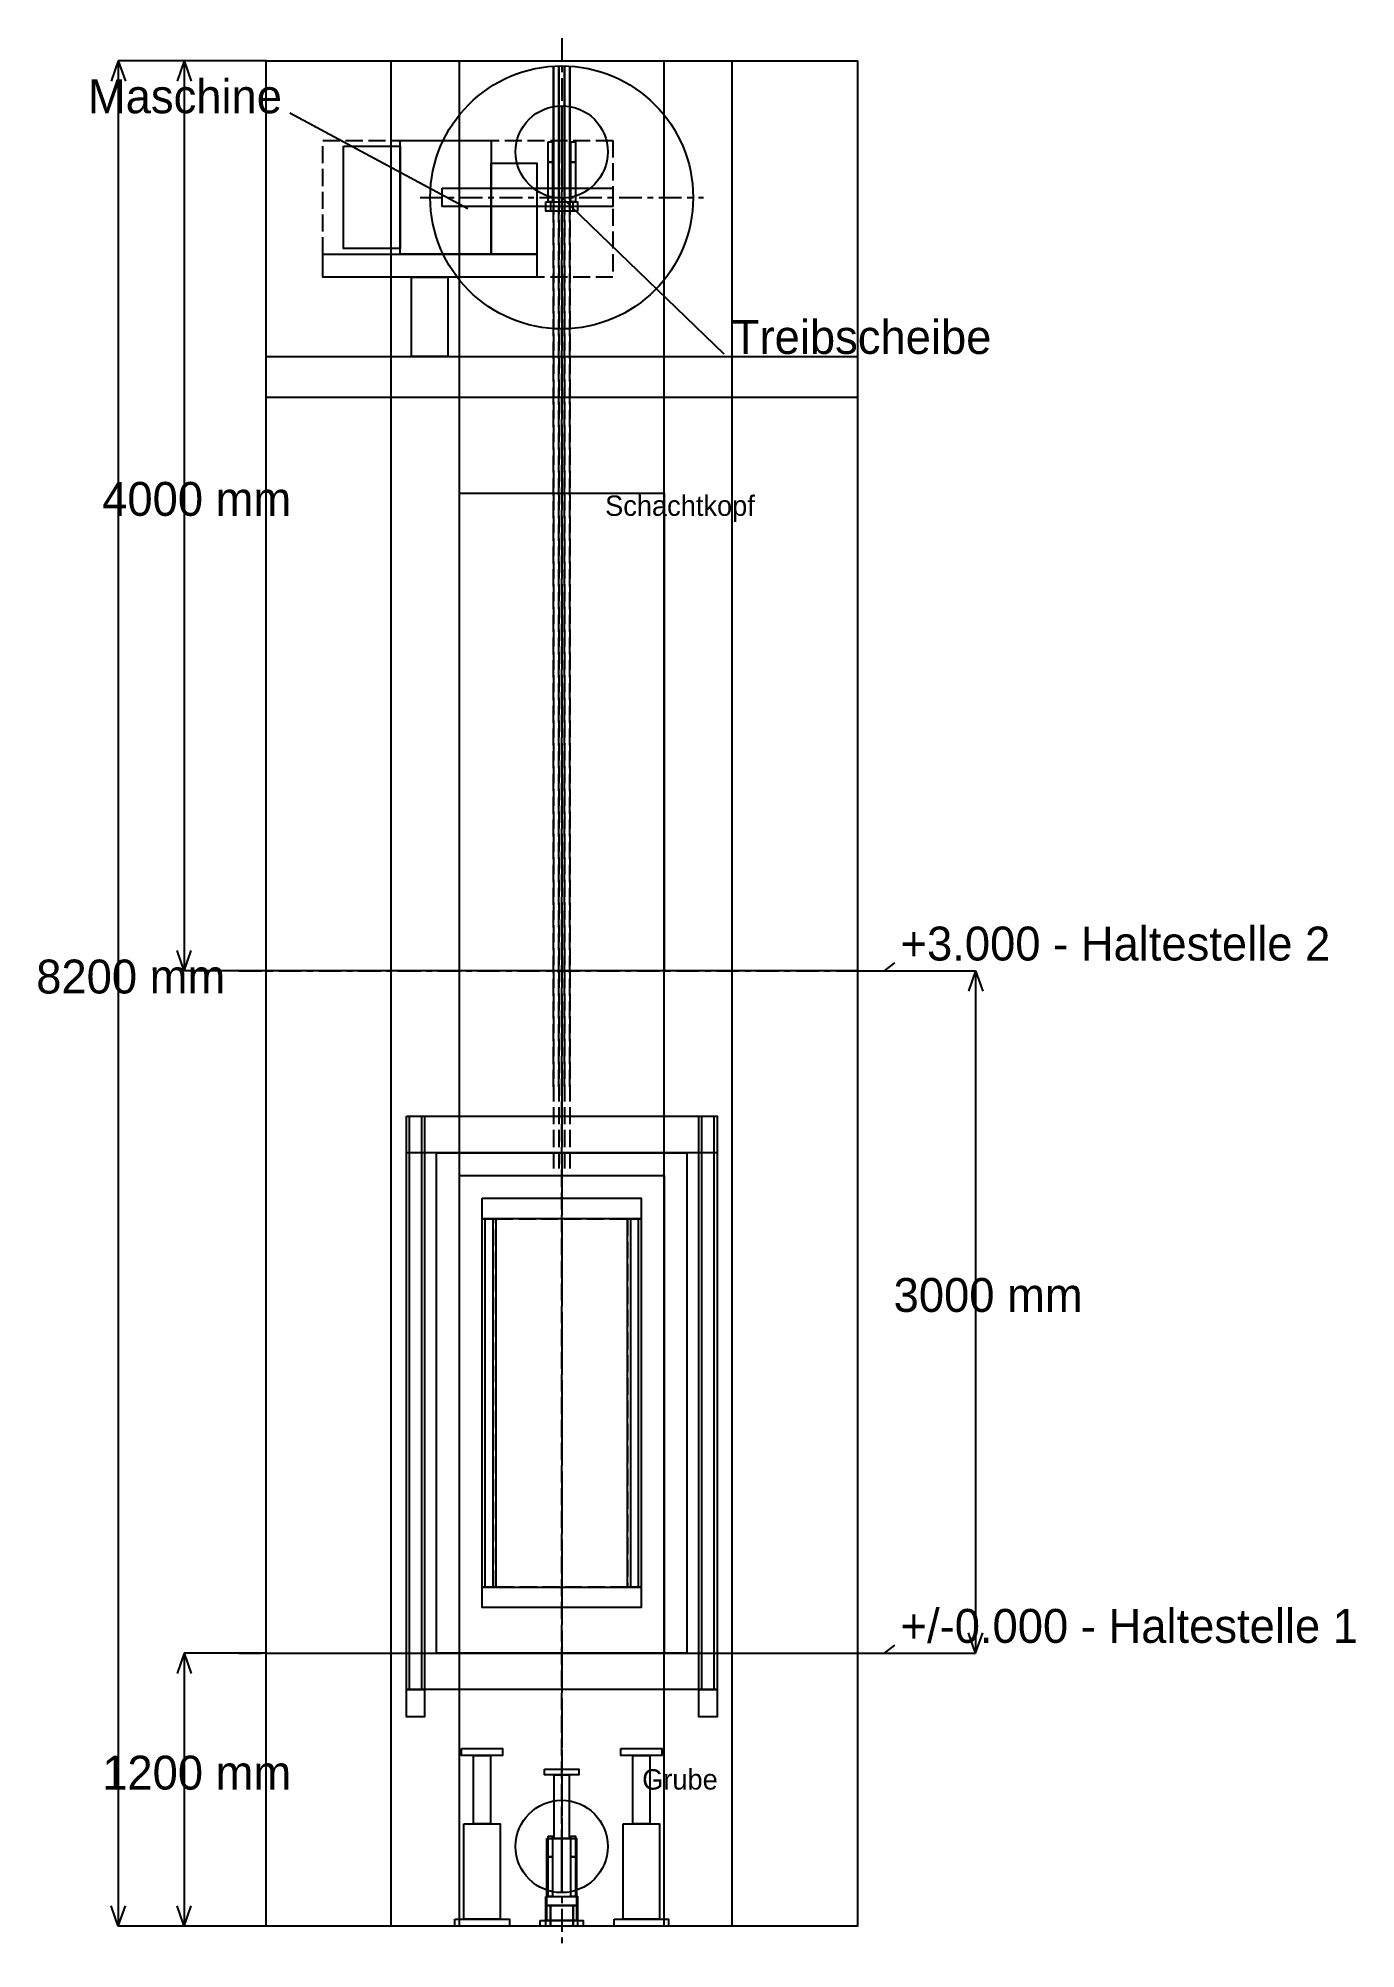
# Model space of a CAD drawing. Extents: x -2302 to 3492, y -1300 to 7100.
import ezdxf
from ezdxf.enums import TextEntityAlignment as Align

# ---------------------------------------------------------------- set-up
doc = ezdxf.new("R2010")
doc.units = 0
doc.linetypes.add('CENTER', pattern=[175, 100, -25, 25, -25])
doc.linetypes.add('HIDDEN', pattern=[100, 75, -25])
for name, color, linetype in [('ANNOTATIONS', 7, 'CONTINUOUS'), ('BUFFERS', 30, 'CONTINUOUS'), ('CABIN', 1, 'CONTINUOUS'), ('CAR_FRAME', 3, 'CONTINUOUS'), ('CENTERLINES', 8, 'CENTER'), ('COUNTERWEIGHT', 6, 'CONTINUOUS'), ('DIMENSIONS', 7, 'CONTINUOUS'), ('DOORS', 2, 'CONTINUOUS'), ('GUIDE_RAILS', 4, 'CONTINUOUS'), ('MACHINE', 5, 'CONTINUOUS'), ('ROPES', 8, 'HIDDEN'), ('SHAFT', 7, 'CONTINUOUS')]:
    doc.layers.add(name, color=color, linetype=linetype)

msp = doc.modelspace()

# ---------------------------------------------------------------- linework, layer by layer
at = {"layer": 'ANNOTATIONS', "linetype": 'CONTINUOUS'}
for p, q in [((-412.5, 6350), (-1195, 6770)), ((0, 6400), (713, 5712))]:
    msp.add_line(p, q, dxfattribs=at)
at = {"layer": 'BUFFERS', "linetype": 'CONTINUOUS'}
for points in [[(-440, -420), (-260, -420), (-260, -450), (-440, -450)], [(260, -420), (440, -420), (440, -450), (260, -450)], [(-387.5, -450), (-312.5, -450), (-312.5, -750), (-387.5, -750)], [(312.5, -450), (387.5, -450), (387.5, -750), (312.5, -750)], [(-75, -510), (75, -510), (75, -535), (-75, -535)], [(-32.5, -535), (32.5, -535), (32.5, -815), (-32.5, -815)], [(-430, -750), (-270, -750), (-270, -1170), (-430, -1170)], [(270, -750), (430, -750), (430, -1170), (270, -1170)], [(-65, -815), (65, -815), (65, -1175), (-65, -1175)], [(-470, -1170), (-230, -1170), (-230, -1200), (-470, -1200)], [(-95, -1175), (95, -1175), (95, -1200), (-95, -1200)], [(230, -1170), (470, -1170), (470, -1200), (230, -1200)]]:
    msp.add_lwpolyline(points, close=True, dxfattribs=at)
at = {"layer": 'CABIN', "linetype": 'CONTINUOUS'}
msp.add_lwpolyline([(-550, 2200), (550, 2200), (550, 0), (-550, 0)], close=True, dxfattribs=at)
at = {"layer": 'CAR_FRAME', "linetype": 'CONTINUOUS'}
for points in [[(-683, 2360), (-603, 2360), (-603, -160), (-683, -160)], [(-683, 2360), (-671, 2360), (-671, -160), (-683, -160)], [(-683, 2360), (683, 2360), (683, 2200), (-683, 2200)], [(-615, 2360), (-603, 2360), (-603, -160), (-615, -160)], [(603, 2360), (683, 2360), (683, -160), (603, -160)], [(603, 2360), (615, 2360), (615, -160), (603, -160)], [(671, 2360), (683, 2360), (683, -160), (671, -160)], [(-683, 0), (683, 0), (683, -160), (-683, -160)], [(-683, -160), (-603, -160), (-603, -280), (-683, -280)], [(603, -160), (683, -160), (683, -280), (603, -280)]]:
    msp.add_lwpolyline(points, close=True, dxfattribs=at)
at = {"layer": 'CENTERLINES', "linetype": 'CENTER'}
for p, q in [((0, 7100), (0, -1300)), ((-623, 6400), (623, 6400)), ((1420, 3000), (1465, 3035)), ((-1420, 3000), (1420, 3000)), ((-1420, 0), (1420, 0)), ((1420, 0), (1465, 35))]:
    msp.add_line(p, q, dxfattribs=at)
at = {"layer": 'COUNTERWEIGHT', "linetype": 'CONTINUOUS'}
for points in [[(-350, 2000), (350, 2000), (350, 1910), (-350, 1910)], [(-350, 1910), (-290, 1910), (-290, 290), (-350, 290)], [(-350, 1910), (-338, 1910), (-338, 290), (-350, 290)], [(-302, 1910), (-290, 1910), (-290, 290), (-302, 290)], [(290, 1910), (350, 1910), (350, 290), (290, 290)], [(290, 1910), (302, 1910), (302, 290), (290, 290)], [(338, 1910), (350, 1910), (350, 290), (338, 290)], [(-350, 290), (350, 290), (350, 200), (-350, 200)]]:
    msp.add_lwpolyline(points, close=True, dxfattribs=at)
at = {"layer": 'COUNTERWEIGHT', "linetype": 'HIDDEN'}
msp.add_lwpolyline([(-290, 1910), (290, 1910), (290, 290), (-290, 290)], close=True, dxfattribs=at)
at = {"layer": 'DIMENSIONS', "linetype": 'CONTINUOUS'}
for p, q in [((-1950, 7000), (-1981.309091, 6910.545455)), ((-1300, 7000), (-1950, 7000)), ((-1950, 7000), (-1950, -1200)), ((-1950, 7000), (-1918.690909, 6910.545455)), ((-1660, 7000), (-1691.309091, 6910.545455)), ((-1300, 7000), (-1660, 7000)), ((-1660, 7000), (-1660, 3000)), ((-1660, 7000), (-1628.690909, 6910.545455)), ((-1660, 3000), (-1691.309091, 3089.454545)), ((-1660, 3000), (-1628.690909, 3089.454545)), ((-1300, 3000), (-1660, 3000)), ((1300, 3000), (1820, 3000)), ((1820, 3000), (1788.690909, 2910.545455)), ((1820, 3000), (1820, 0)), ((1820, 3000), (1851.309091, 2910.545455)), ((1820, 0), (1788.690909, 89.454545)), ((1820, 0), (1851.309091, 89.454545)), ((-1660, 0), (-1691.309091, -89.454545)), ((-1300, 0), (-1660, 0)), ((-1660, 0), (-1660, -1200)), ((-1660, 0), (-1628.690909, -89.454545)), ((1300, 0), (1820, 0)), ((-1950, -1200), (-1981.309091, -1110.545455)), ((-1950, -1200), (-1918.690909, -1110.545455)), ((-1660, -1200), (-1691.309091, -1110.545455)), ((-1660, -1200), (-1628.690909, -1110.545455)), ((-1300, -1200), (-1950, -1200)), ((-1300, -1200), (-1660, -1200))]:
    msp.add_line(p, q, dxfattribs=at)
at = {"layer": 'DOORS', "linetype": 'CONTINUOUS'}
for points in [[(-450, 5100), (450, 5100), (450, 3000), (-450, 3000)], [(-450, 2100), (450, 2100), (450, 0), (-450, 0)]]:
    msp.add_lwpolyline(points, close=True, dxfattribs=at)
at = {"layer": 'GUIDE_RAILS', "linetype": 'CONTINUOUS'}
for p, q in [((-750, -1200), (-750, 7000)), ((-450, -1200), (-450, 7000)), ((450, -1200), (450, 7000)), ((750, -1200), (750, 7000))]:
    msp.add_line(p, q, dxfattribs=at)
at = {"layer": 'MACHINE', "linetype": 'HIDDEN'}
msp.add_lwpolyline([(-1050, 6650), (225, 6650), (225, 6050), (-1050, 6050)], close=True, dxfattribs=at)
at = {"layer": 'MACHINE', "linetype": 'CONTINUOUS'}
for points in [[(-710, 6650), (-310, 6650), (-310, 6150), (-710, 6150)], [(-60, 6645), (-40, 6645), (-40, 6555), (-60, 6555)], [(40, 6645), (60, 6645), (60, 6555), (40, 6555)], [(-960, 6625), (-710, 6625), (-710, 6175), (-960, 6175)], [(-60, 6555), (-40, 6555), (-40, 6380), (-60, 6380)], [(40, 6555), (60, 6555), (60, 6380), (40, 6380)], [(-310, 6550), (-110, 6550), (-110, 6150), (-310, 6150)], [(-525, 6440), (225, 6440), (225, 6360), (-525, 6360)], [(-70, 6380), (70, 6380), (70, 6340), (-70, 6340)], [(-70, 6380), (-50, 6380), (-50, 6340), (-70, 6340)], [(50, 6380), (70, 6380), (70, 6340), (50, 6340)], [(-1050, 6150), (-110, 6150), (-110, 6050), (-1050, 6050)], [(-660, 6050), (-500, 6050), (-500, 5700), (-660, 5700)], [(-660, 6050), (-500, 6050), (-500, 5700), (-660, 5700)], [(-1300, 5700), (1300, 5700), (1300, 5520), (-1300, 5520)], [(-1300, 5700), (1300, 5700), (1300, 5520), (-1300, 5520)], [(-60, -805), (-40, -805), (-40, -895), (-60, -895)], [(40, -805), (60, -805), (60, -895), (40, -895)], [(-60, -895), (-40, -895), (-40, -1070), (-60, -1070)], [(40, -895), (60, -895), (60, -1070), (40, -1070)], [(-70, -1070), (70, -1070), (70, -1110), (-70, -1110)], [(-70, -1110), (-50, -1110), (-50, -1200), (-70, -1200)], [(-50, -1110), (50, -1110), (50, -1200), (-50, -1200)], [(50, -1110), (70, -1110), (70, -1200), (50, -1200)]]:
    msp.add_lwpolyline(points, close=True, dxfattribs=at)
for centre, radius in [((0, 6400), 578), ((0, 6600), 203), ((0, -850), 203)]:
    msp.add_circle(centre, radius, dxfattribs=at)
at = {"layer": 'ROPES', "linetype": 'HIDDEN'}
for points in [[(-36, 2490), (-36, 6400), (-36, 6475.052561), (-36, 6548.820951), (-36, 6620.042974), (-36, 6687.5), (-36, 6750.037822), (-36, 6806.586399), (-36, 6856.178171), (-36, 6897.964607), (-36, 6931.230731), (-36, 6955.40735), (-36, 6970.080795), (-36, 6975), (-36, 6970.080795), (-36, 6955.40735), (-36, 6931.230731), (-36, 6897.964607), (-36, 6856.178171), (-36, 6806.586399), (-36, 6750.037822), (-36, 6687.5), (-36, 6620.042974), (-36, 6548.820951), (-36, 6475.052561), (-36, 6400), (-36, 2130)], [(-12, 2490), (-12, 6400), (-12, 6475.052561), (-12, 6548.820951), (-12, 6620.042974), (-12, 6687.5), (-12, 6750.037822), (-12, 6806.586399), (-12, 6856.178171), (-12, 6897.964607), (-12, 6931.230731), (-12, 6955.40735), (-12, 6970.080795), (-12, 6975), (-12, 6970.080795), (-12, 6955.40735), (-12, 6931.230731), (-12, 6897.964607), (-12, 6856.178171), (-12, 6806.586399), (-12, 6750.037822), (-12, 6687.5), (-12, 6620.042974), (-12, 6548.820951), (-12, 6475.052561), (-12, 6400), (-12, 2130)], [(12, 2490), (12, 6400), (12, 6475.052561), (12, 6548.820951), (12, 6620.042974), (12, 6687.5), (12, 6750.037822), (12, 6806.586399), (12, 6856.178171), (12, 6897.964607), (12, 6931.230731), (12, 6955.40735), (12, 6970.080795), (12, 6975), (12, 6970.080795), (12, 6955.40735), (12, 6931.230731), (12, 6897.964607), (12, 6856.178171), (12, 6806.586399), (12, 6750.037822), (12, 6687.5), (12, 6620.042974), (12, 6548.820951), (12, 6475.052561), (12, 6400), (12, 2130)], [(36, 2490), (36, 6400), (36, 6475.052561), (36, 6548.820951), (36, 6620.042974), (36, 6687.5), (36, 6750.037822), (36, 6806.586399), (36, 6856.178171), (36, 6897.964607), (36, 6931.230731), (36, 6955.40735), (36, 6970.080795), (36, 6975), (36, 6970.080795), (36, 6955.40735), (36, 6931.230731), (36, 6897.964607), (36, 6856.178171), (36, 6806.586399), (36, 6750.037822), (36, 6687.5), (36, 6620.042974), (36, 6548.820951), (36, 6475.052561), (36, 6400), (36, 2130)]]:
    msp.add_lwpolyline(points, dxfattribs=at)
msp.add_lwpolyline([(0, 6600), (0, 6626.105238), (0, 6651.763809), (0, 6676.536686), (0, 6700), (0, 6721.752286), (0, 6741.421356), (0, 6758.670668), (0, 6773.205081), (0, 6784.775907), (0, 6793.185165), (0, 6798.288972), (0, 6800), (0, 6798.288972), (0, 6793.185165), (0, 6784.775907), (0, 6773.205081), (0, 6758.670668), (0, 6741.421356), (0, 6721.752286), (0, 6700), (0, 6676.536686), (0, 6651.763809), (0, 6626.105238), (0, 6600), (0, -340), (0, -850), (0, -876.105238), (0, -901.763809), (0, -926.536686), (0, -950), (0, -971.752286), (0, -991.421356), (0, -1008.670668), (0, -1023.205081), (0, -1034.775907), (0, -1043.185165), (0, -1048.288972), (0, -1050), (0, -1048.288972), (0, -1043.185165), (0, -1034.775907), (0, -1023.205081), (0, -1008.670668), (0, -991.421356), (0, -971.752286), (0, -950), (0, -926.536686), (0, -901.763809), (0, -876.105238), (0, -850), (0, 6600)], close=True, dxfattribs=at)
at = {"layer": 'SHAFT', "linetype": 'CONTINUOUS'}
for points in [[(-1300, 7000), (1300, 7000), (1300, -1200), (-1300, -1200)], [(-1300, 7000), (1300, 7000), (1300, 3000), (-1300, 3000)], [(-1300, 0), (1300, 0), (1300, -1200), (-1300, -1200)]]:
    msp.add_lwpolyline(points, close=True, dxfattribs=at)

# ---------------------------------------------------------------- texts
at = {"layer": 'ANNOTATIONS', "linetype": 'CONTINUOUS'}
msp.add_text('Maschine', height=149.090909, dxfattribs=at).set_placement((-1230, 6770), align=Align.RIGHT)
for s, p in [('Treibscheibe', (748, 5712)), ('+3.000 - Haltestelle 2', (1490, 3045)), ('+/-0.000 - Haltestelle 1', (1490, 45))]:
    msp.add_text(s, height=149.090909, dxfattribs=at).set_placement(p)
for s, p in [('Schachtkopf', (520, 5000)), ('Grube', (520, -600))]:
    msp.add_text(s, height=89.454545, dxfattribs=at).set_placement(p, align=Align.CENTER)
at = {"layer": 'DIMENSIONS', "linetype": 'CONTINUOUS'}
for s, p in [('4000 mm', (-1605, 5000)), ('8200 mm', (-1895, 2900)), ('3000 mm', (1875, 1500)), ('1200 mm', (-1605, -600))]:
    msp.add_text(s, height=149.090909, dxfattribs=at).set_placement(p, align=Align.CENTER)

doc.saveas('drawing.dxf')
